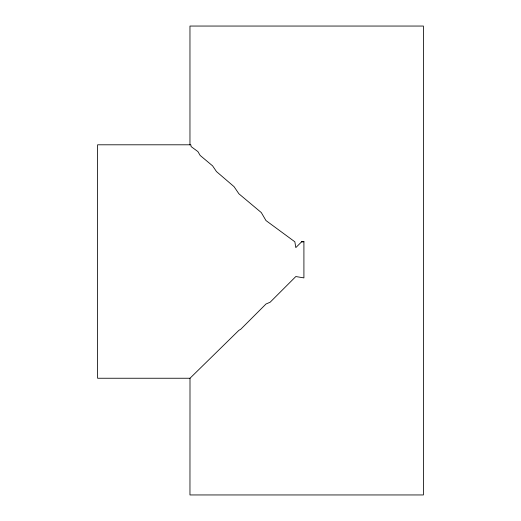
<?xml version="1.0" encoding="UTF-8"?>
<svg xmlns="http://www.w3.org/2000/svg" width="521" height="521" viewBox="0 0 521 521"><rect width="100%" height="100%" fill="white"/><g stroke="black" fill="none" stroke-linecap="round" stroke-linejoin="round"><path stroke-width="0.78" d="M301.62 241.803L295.824 247.599L294.853 241.803L265.984 220.565L261.295 212.568L238.918 193.812L234.066 186.668L216.469 171.565L212.601 165.867L200.168 155.447L197.908 151.591L191.129 146.603L190.829 144.799L97.596 144.799L97.596 378.246L190.002 378.246L238.918 330.307L240.709 329.285L265.984 304.017L270.139 302.219L295.824 276.54L303.912 277.895L303.912 241.523L301.62 241.803L303.912 241.803M190.002 378.246L189.963 494.95L423.404 494.95L423.404 26.05L189.963 26.05L189.963 144.851"/></g></svg>
